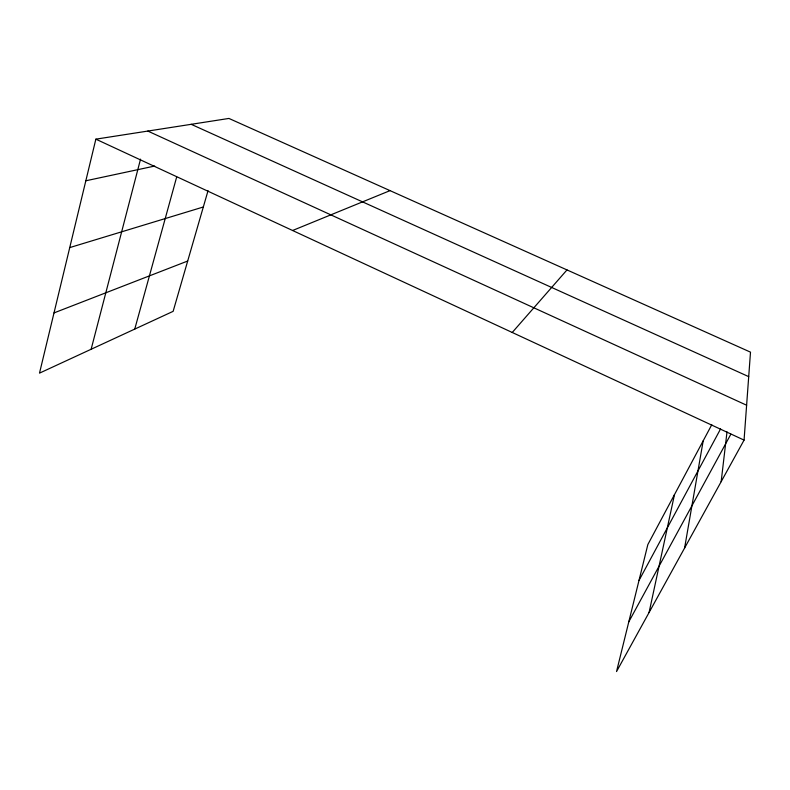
<?xml version="1.0" encoding="UTF-8"?>
<svg xmlns="http://www.w3.org/2000/svg" width="790" height="790" viewBox="0 0 790 790"><rect width="100%" height="100%" fill="white"/><g stroke="black" fill="none" stroke-linecap="round" stroke-linejoin="round"><path stroke-width="1.19" d="M711.78 424.724L647.849 544.547L616.536 671.559L744.062 440.109L750.5 352.152L228.932 118.441L95.857 139.159L39.5 373.137L173.138 311.339L208.037 190.686M721.161 481.673L727.007 431.903M684.594 548.033L703.189 440.82M649.084 612.487L674.472 494.639M91.136 349.259L140.541 159.136M134.754 329.084L176.674 177M638.992 580.472L720.569 428.931M628.791 621.839L730.859 434.194M512.246 332.481L566.993 269.923M292.586 230.502L390.033 190.627M54.006 312.909L187.684 261.026M69.737 247.596L203.326 206.99M85.824 180.782L154.702 166.048M191.2 124.316L748.713 376.642M147.839 131.071L746.619 405.221M95.857 139.159L744.062 440.109"/></g></svg>
